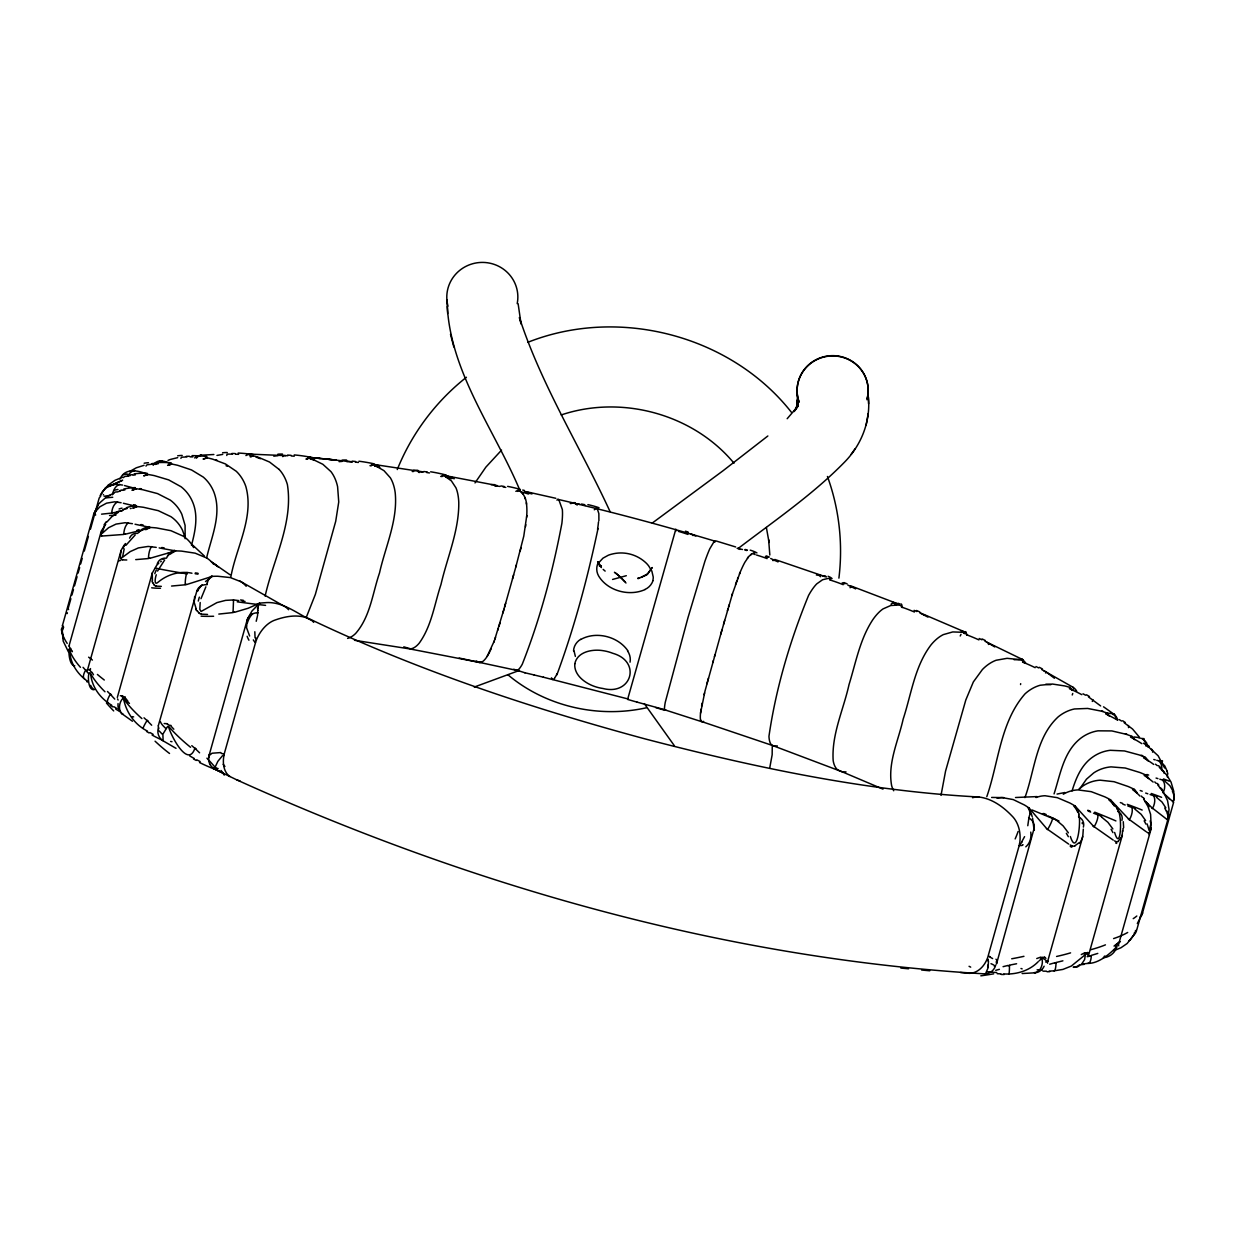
<?xml version="1.0" encoding="UTF-8"?>
<svg xmlns="http://www.w3.org/2000/svg" width="1236" height="1236" viewBox="0 0 1236 1236"><rect width="100%" height="100%" fill="white"/><g stroke="black" fill="none" stroke-linecap="round" stroke-linejoin="round"><path stroke-width="1.5" d="M1123.06 831.102L1122.968 828.506M1168.638 814.771L1168.066 818.773M777.305 745.895L773.782 746.065L771.511 744.86A36.447 11.387 -70.3 0 1 768.962 736.301C775.899 688.251 790.144 640.402 808.56 595.458A36.447 11.387 -70.3 0 1 816.78 583.84L822.604 579.73L827.996 578.463A114.546 35.798 -70.3 0 1 830.113 578.602L829.989 580.333M772.253 746.343L772.16 754.763L769.812 767.494M1033.883 828.444L1032.585 818.108M1078.657 814.678C1081.438 819.684 1077.251 857.969 1070.361 836.509M254.817 631.75L255.064 637.884M737.954 548.645C774.4 520.773 812.747 494.709 844.914 461.754C861.507 444.713 870.839 420.92 868.336 397.065M598.904 520.881L598.857 513.651L597.467 509.294A112.63 16.053 -76 0 0 596.463 508.228L594.269 509.788M87.957 681.577C78.563 675.041 71.085 665.076 69.988 653.411C68.691 638.533 67.115 665.787 74.747 665.74M61.97 629.062L63.19 641.113L68.474 651.975M526.644 517.343L526.768 515.551L523.786 536.1L515.829 566.969M941.013 795.366L945.571 771.079L965.81 699.978L973.35 681.932L982.404 669.526A36.447 25.492 -62.4 0 1 996.108 660.256L1007.093 658.325L1018.078 659.452A114.546 80.124 -62.4 0 1 1022.574 660.596L1024.551 662.867M61.985 628.846L62.001 627.888L62.82 636.416M257.613 607.973L257.582 609.147M796.71 407.324L797.39 399.707L797.653 406.706L797.127 391.812M996.649 963.431L996.185 961.84M100.858 533.133L100.827 534.879M1029.063 816.857L1027.78 825.725M185.153 538.695L185.091 525.377L181.846 514.3A36.447 35.659 18.7 0 0 170.305 500.116L157.544 493.597L142.82 489.734A114.546 112.09 18.7 0 0 136.346 488.761L124.45 485.547M208.946 756.061L208.961 757.73M838.904 578.124C843.106 543.964 839.213 508.83 827.44 476.478M1030.082 813.721L1029.943 814.555A50.352 18.926 11 0 1 1029.31 815.868M703.624 721.407L701.739 721.762L700.549 719.924A36.431 5.964 -72.3 0 1 700.534 713.172L704.983 691.14L721.855 630.267M700.534 713.187L701.059 709.17M238.733 600.588L233.527 599.939L233.048 612.577L218.803 614.076M1167.356 776.996L1167.479 773.921M67.223 613.566L67.347 612.762M207.169 583.639L207.308 582.759M207.138 583.933L207.015 584.705A11.464 10.012 36.1 0 0 196.601 591.905L158.301 725.748M525.547 526.613L525.825 524.728M158.254 725.949L158.811 728.807M200.186 602.519L199.799 609.286L201.066 611.496L216.98 602.596L225.585 600.372L233.527 599.939M598.023 528.498C587.594 578.015 574.4 627.363 556.88 674.841M714.841 542.202L714.825 541.121A104.133 9.1 -73.2 0 0 713.929 541.847L709.819 548.722A36.447 3.183 -73.2 0 0 704.875 561.391L688.004 617.614L665.277 702.249A36.447 3.183 -73.2 0 0 664.551 709.742L701.445 721.608M796.849 407.478L797.776 402.194L795.752 409.564M257.721 610.507L257.567 615.667M868.197 413.643L866.081 425.431M1019.576 843.817L1019.592 843.678A16.315 11.773 -87.1 0 1 1019.128 845.795L987.981 956.587A16.485 12.159 -87.6 0 1 987.255 958.734A27.362 20.147 -87.5 0 1 969.457 973.35L960.449 972.516M701.569 706.235L702.172 703.114M1019.607 843.678A27.362 20.162 -87.6 0 0 1013.319 817.367C1004.204 807.494 992.539 798.626 978.897 797.004C865.926 791.071 754.686 767.432 645.455 739.004C530.507 707.95 416.887 670.221 309.309 618.803C298.046 613.767 284.96 616.347 273.774 620.534A27.362 17.613 -64.1 0 0 256.223 640.495A16.315 10.197 -64.5 0 0 255.497 642.705L224.38 753.357A16.485 10.614 -64.1 0 0 223.87 755.567A3.229 2.302 65.9 0 0 222.356 755.876L217.845 761.361L214.338 768.792A11.448 11.433 -1.3 0 1 208.992 755.721L212.036 753.234L220.811 752.554M256.207 621.275L257.412 616.254M704.087 694.694L704.535 692.933M191.487 545.37C195.226 531.156 198.656 515.427 192.368 501.399A36.447 35.149 55.1 0 0 181.167 486.814L168.714 479.908L154.33 475.628A114.546 110.514 55.1 0 0 147.996 474.485C138.756 470.514 125.068 467.177 119.969 479.089M986.792 796.664C998.703 762.396 1000.326 721.87 1025.123 693.751A36.447 29.077 -58.1 0 1 1040.187 685.238L1052.423 684.033L1064.783 685.934A114.546 91.402 -58.1 0 1 1069.866 687.417L1072.585 690.445M194.639 596.494L194.222 602.457L196.2 608.915M521.067 547.594L520.062 551.441M93.704 514.269L94.291 512.662M200.989 598.688L205.871 586.837M124.187 545.045L121.236 550.066L120.417 555.18A43.662 23.623 -7.7 0 0 120.556 556.663L121.082 558.548M706.93 683.771L708.475 678.085M156.277 574.771C155.442 576.826 153.465 586.451 158.146 582.171C167.37 574.385 180.085 570.63 191.966 573.226M516.37 565.006L512.507 578.85M1024.922 797.622C1034.795 770.553 1035.845 737.305 1058.31 716.756A36.447 31.951 -51.7 0 1 1074.408 708.97L1087.634 708.444L1101.06 711.086A114.546 100.425 -51.7 0 1 1106.591 712.878L1112.307 713.728M156.447 565.686L152.291 573.087L152.383 581.121M206.613 557.899C211.572 536.563 222.125 513.867 213.859 492.005A36.447 33.789 74.3 0 0 203.337 477.127L191.518 469.943L177.829 465.354A114.546 106.219 74.3 0 0 171.789 464.072C165.778 461.631 157.652 457.845 153.171 465.292M714.423 656.687L714.995 654.694M93.797 513.96L62.464 625.401L63.7 627.316M68.304 607.865L70.885 598.703M71.92 595.041L73.465 589.557M74.484 585.895L77.065 576.733M78.1 573.071L79.645 567.587M80.664 563.91L82.209 558.425M84.28 551.101L88.389 536.455M90.46 529.132L99.204 498L100.749 496.053M87.339 670.561L120.927 551.04M117.327 697.413L152.368 572.793M208.992 755.721L247.169 619.962A11.464 10.182 18.1 0 1 258.185 612.824M513.635 574.848L504.535 607.2M712.77 662.635L713.311 660.657M996.525 963.895L1033.852 829.341A11.464 10.043 -2.3 0 0 1028.584 817.861M1047.695 961.253L1082.767 836.587L1083.308 829.124M1088.638 955.026L1122.381 835.026M1118.565 944.536L1151.319 828.089M1136.703 930.09L1168.113 818.618M1142.265 913.883L1137.321 923.524M1142.157 914.223L1173.536 802.658M720.727 634.269L732.5 593.666L740.132 572.33A36.431 5.964 -72.3 0 1 744.875 562.272L748.985 556.215L753.203 553.187A114.546 18.756 -72.3 0 1 754.377 553.017L755.088 554.655M1151.226 828.429L1149.495 832.106M502.867 613.056L505.648 603.261M723.539 624.35L724.636 620.441M230.885 576.733C236.292 547.208 254.415 516.972 245.794 486.335A36.447 31.595 84.2 0 0 236.277 471.287L225.416 463.933L212.731 459.174A114.546 99.313 84.2 0 0 207.138 457.814L203.059 459.019M503.979 609.163L494.369 640.742L487.154 656.393A36.431 10.645 -78 0 1 482.21 661.832L478.981 662.481L476.246 660.889M1054.061 793.883C1060.395 774.308 1063.671 751.179 1081.129 737.938A36.447 34.036 -40.9 0 1 1097.954 730.831L1111.859 730.924L1126.011 734.246A114.546 106.976 -40.9 0 1 1131.867 736.332L1134.385 739.19M727.401 610.769L727.958 608.838M728.514 606.922L729.07 605.007M500.101 622.635L498.989 626.405M497.861 630.128L498.417 628.274M247.169 619.962L246.551 627.718L249.626 636.015M731.913 595.536L732.5 593.666M265.122 596.123C273.31 559.46 293.535 522.782 287.385 484.543A36.447 28.613 -89.8 0 0 279.166 469.433M1072.06 790.932C1075.984 778.093 1081.531 764.651 1093.041 756.818A36.447 35.272 -19.8 0 1 1110.252 750.298L1124.497 750.947L1139.036 754.887A114.546 110.9 -19.8 0 1 1145.046 757.22L1148.337 760.851M494.972 639.043L495.559 637.312M651.975 567.788L647.896 573.736L640.974 577.397M754.377 553.017L753.852 554.269M735.528 584.473L736.81 580.889M652.191 567.525L646.783 574.91L638.054 578.68M247.447 619.128L251.959 611.032L259.606 603.183A114.546 80.124 -62.4 0 1 264.55 602.751C282.179 600.789 296.717 613.458 311.673 620.395A36.029 23.19 -64.1 0 1 313.697 622.357M493.767 642.396L494.369 640.742M1141.245 916.417L1141.554 915.181L1140.179 917.097M737.459 579.112L738.124 577.382M627.919 698.943L543.376 677.204M675.644 529.827L627.842 698.572L627.687 699.452L637.034 702.125M124.187 548.861L122.518 557.312L130.274 551.565L138.386 547.919L148.166 546.436L156.23 547.378M739.452 573.983L740.132 572.33M517.575 491.387C522.04 488.992 526.567 499.622 526.536 504.164A36.431 10.645 -78 0 1 526.752 515.551M157.559 571.063L164.697 559.939M795.922 409.394L797.992 404.481L794.115 411.557L798.008 406.072L787.178 418.71M397.266 469.556C411.743 433.465 435.891 401.345 466.405 377.274M1024.582 836.633L1021.678 841.917M490.584 650.074L491.248 648.637M489.92 651.465L488.56 654.06M104.689 525.439L101.908 533.581L108.583 527.71L116.045 524.095L125.13 522.72L132.422 523.678M306.358 617.181L315.35 594.423L335.713 521.298L338.741 501.97L337.598 486.675A36.447 24.936 -85.7 0 0 330.954 471.627L322.828 464.272L313.094 459.529A114.546 78.393 -85.7 0 0 308.768 458.185L305.925 459.081M1079.955 788.522L1086.459 779.19L1093.752 772.886A36.447 35.659 18.7 0 1 1110.979 766.876L1125.239 768.019L1139.808 772.469A114.546 112.09 18.7 0 1 1145.834 775.034L1148.692 778.216M125.933 545.308L135.203 534.941M475.01 482.921L485.887 467.115L501.553 450.136M94.925 511.38L97.103 508.429M1121.098 837.853L1118.055 841.283M487.154 656.393L487.865 655.265M197.065 591.132L202.024 584.813M167.555 556.308L166.427 558.178A11.464 9.579 50.9 0 0 156.879 565.192L156.663 565.439M598.888 562.55L602.983 558.162L608.297 555.242A27.98 27.501 -53.4 0 1 611.665 554.176A36.895 36.616 -88.2 0 1 646.397 563.276A27.98 27.918 44.9 0 1 648.715 565.98L651.882 571.171L653.226 577.011A12.839 12.654 53 0 1 652.778 580.688M98.293 505.06L94.384 512.755L99.884 506.791L106.559 503.16L114.763 501.801L121.113 502.743M851.187 454.261L855.003 448.9M1136.44 930.445L1134.169 933.242M747.394 558.208L748.46 556.833M106.883 522.04L111.843 516.694L118.131 512.476M1045.548 672.956L1046.32 672.137L1054.432 678.24M249.811 455.512L251.263 454.199A11.464 11.309 82.2 0 0 245.918 455.559M985.895 972.902L988.105 967.773L988.476 961.052M196.416 458.185L197.08 457.382M105.122 488.266L100.209 495.667L102.573 491.372L106.481 487.679L122.627 480.217L108.706 486.32M441.87 476.679L442.905 475.551A114.546 49.795 -80.1 0 1 445.578 476.694L451.418 480.928L455.96 487.834A36.447 15.836 -80.1 0 1 458.772 502.357C459.143 530.661 447.247 557.266 441.005 584.396C434.454 604.141 431.642 626.019 419.174 643.214A36.447 15.836 -80.1 0 1 410.692 648.854L403.786 646.845M124.62 544.551L125.547 543.546M157.744 564.249L158.857 563.075M168.42 555.211L169.363 554.315M554.578 678.533L552.816 679.522L551.41 677.853M1078.982 842.798L1074.81 845.826M105.786 524.095L101.306 531.063L68.876 646.413L69.54 645.98M1039.074 960.882L1041.006 959.182A1.9 0.912 -56.7 0 1 1041.963 959.012C1043.601 964.188 1040.063 972.871 1034.254 972.624M1038.147 961.762C1029.233 970.909 1016.255 974.694 1003.74 973.937M108.104 485.192L115.01 480.294L122.611 477.22M1078.719 789.279L1083.23 785.787A36.447 35.149 55.1 0 1 1100.117 780.179L1114.069 781.708L1128.298 786.559A114.546 110.514 55.1 0 1 1134.169 789.31L1137.089 792.631M205.5 581.538L212.314 576.362A114.546 91.402 -58.1 0 1 217.845 576.254L230.375 577.583L241.082 581.77A36.447 29.077 -58.1 0 1 246.196 586.266M994.331 966.32L995.691 965.1A11.448 11.309 82.2 0 1 984.737 973.844L984.999 973.721M1130.446 939.669L1135.838 932.377L1127.155 943.485L1120.959 947.749L1113.837 950.685M767.85 435.984L723.137 470.684L652.284 523.044M162.998 559.275L163.785 558.657M750.484 554.748L751.442 554.037M139.436 531.789L137.52 533.396A11.464 8.899 61.9 0 0 129.579 538.139M665.787 710.005L637.004 702.11M197.76 456.717L200.85 455.234L213.859 454.508M1116.68 944.026L1114.038 946.05M371.063 465.848L372.53 464.813A114.546 64.89 -82.6 0 1 376.068 466.08L383.948 470.638L390.375 477.822A36.447 20.641 -82.6 0 1 395.196 492.654C397.961 520.294 385.416 546.497 379.529 572.901C372.546 593.28 370.29 616.764 355.597 633.512A36.447 20.641 -82.6 0 1 347.594 638.409M1130.013 940.009L1129.101 940.642M129.826 471.41L136.331 467.78L144.056 465.323M169.95 554.284L171.34 553.404M580.781 639.46C596.092 630.87 617.923 636.37 627.842 650.739M172.036 552.971L175.589 550.916A114.546 100.425 -51.7 0 1 181.568 551.117L195.164 553.172L206.845 558.054A36.447 31.951 -51.7 0 1 213.643 564.311M140.796 530.862L142.155 530.105M518.178 490.136L515.86 491.356M306.883 459.143L308.768 458.17M123.662 509.804L121.004 511.148A11.464 7.988 69.9 0 0 114.685 514.516M482.21 661.816L480.819 662.434M145.709 529.719L150.313 527.448A114.546 106.976 -40.9 0 1 156.601 527.942L170.939 530.692L183.299 536.192A36.447 34.036 -40.9 0 1 193.635 547.579M259.606 603.183L248.158 608.251L234.423 612.33M1081.284 954.563L1084.667 952.817M645.038 589.572C629.294 596.664 607.664 591.009 598.626 575.976A14.662 14.307 -16.9 0 1 598.394 562.318M1023.13 844.791L1022.187 845.223M158.424 727.664A11.448 11.263 -53.2 0 0 163.121 740.843L162.874 734.169L167.648 726.413A1.9 1.112 84.8 0 1 168.59 726.799C170.63 735.111 187.903 768.885 194.871 748.336L191.781 745.663M212.314 576.362L186.543 584.582M442.905 475.551L440.711 476.478M133.071 508.259L137.134 506.559A114.546 110.9 -19.8 0 1 143.592 507.316L158.285 510.669L171.016 516.725A36.447 35.272 -19.8 0 1 182.557 530.383L185.076 537.552M250.923 456.748L253.179 455.821A114.546 89.965 -89.8 0 1 258.2 457.212L269.541 462.032L279.151 469.448M168.019 460.364L170.074 459.56M1120.403 941.724L1117.854 942.744M113.897 493.071L106.651 496.841L100.888 501.831A39.382 35.628 46 0 0 97.999 504.829M612.577 579.452L626.312 575.713M519.383 670.437L474.253 687.061M132.159 490.306L136.346 488.761L132.267 489.966M88.281 669.773L89.749 669.634M1036.741 958.549L1040.774 957.097M125.469 509.047L127.215 508.459M372.53 464.813L369.981 465.709M110.174 485.64L115.952 484.28L122.58 485.053M203.909 458.927L207.138 457.814M527.865 342.295C618.85 306.219 730.955 335.25 791.581 412.484M1087.155 956.71L1090.013 955.783M143.762 475.891L147.996 474.485L144.133 475.628M170.583 459.39L177.706 457.644M168.204 465.2L171.789 464.072L167.586 465.369M1097.784 953.419L1091.295 955.397A11.448 4.079 83.9 0 1 1087.85 963.385L1083.462 963.895M143.453 529.688L150.313 527.448L135.048 524.234M253.179 455.821L250.105 456.748M132.916 507.857L137.134 506.559L123.384 503.268M561.221 414.941C621.615 394.624 693.18 413.967 733.999 463.191M142.573 529.95L124.975 534.261M1049.688 964.235L1054.679 962.813M120.587 490.908L117.25 491.974A11.464 6.86 75.9 0 0 112.275 494.802M130.352 508.614L131.217 508.367M1003.076 966.676L1008.128 965.424M1062.898 960.835L1056.023 962.504A11.448 2.503 86.7 0 1 1053.984 970.847L1049.179 971.11M216.964 455.435L222.727 454.4M121.901 510.87L120.804 511.132M119.336 511.472L112.816 512.925M122.812 490.337L124.929 489.889M95.713 514.933L93.751 515.273M1057.043 794.068L1064.876 792.508M1016.595 963.756L1009.488 965.146A11.448 0.85 88.9 0 1 1008.823 973.922M130.321 475.566L126.366 476.354A11.464 5.547 80.4 0 0 123.399 477.652M646.382 707.78C598.363 718.502 545.509 706.544 507.811 674.671M273.789 456.192L278.007 455.651M149.757 558.348L175.589 550.916L159.166 547.919M104.087 496.254L109.942 495.42M120.309 695.729L122.565 695.76M132.916 475.165L135.327 474.871M1087.85 963.385C1099.422 963.756 1112.045 951.875 1116.927 946.39C1115.428 952.508 1109.681 957.421 1103.331 957.637M339.081 461.661L342.187 461.383M152.6 464.133L148.135 464.659A11.464 4.079 83.9 0 0 145.987 466.111M101.568 514.161L111.703 513.079A11.464 6.999 -84.8 0 1 117.683 501.97M308.691 457.289L336.084 460.07L309.633 457.382A50.352 2.132 21.6 0 0 310.313 457.784M1053.984 970.847L1062.883 969.426L1071.334 966.058L1085.409 954.578L1084.605 959.584L1081.531 964.265L1077.468 966.876L1073.203 967.155M412.206 471.519L413.689 471.441M155.504 463.917L158.162 463.778M1037.066 796.587L1015.513 797.514M1022.141 973.535L1035.165 972.794M570.229 503.515L571.495 503.469M135.728 559.614L148.459 558.548A11.464 3.986 -86.6 0 1 151.719 546.575M171.557 586.049L185.184 584.798A11.464 2.348 -87.8 0 1 187.053 572.469M164.187 723.539L167.2 723.693M846.027 771.897L842.952 771.882M126.783 559.985L122.503 559.877M186.899 456.934L182.016 457.181A11.464 2.503 86.7 0 0 180.889 458.371M978.897 797.004L975.637 797.112A36.029 26.559 -87.6 0 0 972.531 797.714M200.85 455.234L201.762 455.42M161.344 586.358L156.014 586.111M1046.444 971.172L1042.937 971.156M207.54 614.446L201.283 614.137M190.035 456.872L192.878 456.872M1046.614 828.491L1029.001 807.958A114.546 89.965 -89.8 0 0 1024.428 804.991L1013.257 799.584L1002.102 797.591A36.447 28.613 -89.8 0 0 997.097 798.286M232.337 454.106L227.161 454.106A11.464 0.85 88.9 0 0 226.791 455.497M991.643 797.436L1003.864 797.606M251.062 454.168L287.834 455.729M1000.851 973.86L997.205 973.69M984.938 973.875C726.459 958.827 472.291 886.382 237.018 779.978L213.473 768.514A49.842 1.947 10.5 0 0 212.901 768.375M235.643 454.199L238.61 454.338M285.578 455.62L282.488 455.512A11.464 0.834 -89.2 0 1 282.797 456.656M291.232 455.96L294.245 456.208M123.136 714.238L122.688 714.192A11.448 10.83 -61.3 0 1 118.038 703.608M1112.848 713.79L1113.435 713.883A11.464 10.846 -61.2 0 1 1117.607 719.692M352.013 461.785L346.605 461.368A11.464 2.534 -87.7 0 1 346.992 461.677M900.859 968.066L908.553 968.792M921.608 970.013L929.766 970.785M328.405 459.344L352.445 461.893M320.186 458.525L310.128 457.475L310.9 458.046M355.412 462.11L358.409 462.465M423.268 472.09L417.938 471.534A11.464 4.171 -86.4 0 1 419.159 472.615M245.037 601.407L242.055 601.02M354.469 640.279L409.703 648.9L480.14 662.558M426.605 472.523L429.51 472.94M374.554 464.551L422.094 471.735M499.885 486.412L494.74 485.733A11.464 5.716 -85.4 0 1 495.59 486.211M599.151 565.748L601.391 566.088A46.396 20.966 54 0 0 599.692 565.81M197.992 574.168L195.133 573.72M374.647 464.566L375.435 464.705M503.067 486.907L505.818 487.386M579.947 504.396L575.126 503.639A11.464 7.153 -84.7 0 1 577.166 505.091M445.702 475.721L497.135 485.547M582.898 504.937L585.431 505.447M816.393 575.064A42.905 20.301 -89.9 0 1 817.768 574.678L821.028 575.497M1141.06 738.34L1142.327 738.664A11.464 10.166 -63.6 0 1 1146.174 746.359M459.189 658.046L517.065 670.468A36.447 7.941 -77 0 0 522.287 664.195C540.147 618.912 552.847 571.186 561.886 523.338A36.447 7.941 -77 0 0 562.334 509.464L559.043 500.333A106.296 23.175 -77 0 0 558.008 499.375A5.469 1.19 -77 0 0 556.972 500.194M842.01 771.743L772.067 745.339L702.419 721.824M526.289 491.681L555.845 498.309M742.512 549.495L738.649 548.707A11.464 9.502 -84.4 0 1 740.009 549.448M1139.932 738.093L1138.85 737.846M447.138 476.014L448.344 476.308M94.43 689.595C85.84 691.604 88.204 663.794 90.892 675.752C92.623 688.313 101.089 698.896 111.765 705.277M525.022 672.801L513.712 669.248M524.775 672.739L534.292 674.995M162.163 460.704L162.256 460.734A11.464 10.274 -85.2 0 0 155.35 464.458M1073.744 967.309L1073.837 967.34A11.448 10.259 -85.2 0 0 1079.337 964.93M214.338 768.792L222.959 773.025L213.21 768.406M534.06 674.949L543.577 677.251M744.829 550.035L746.745 550.514M376.501 464.952L379.344 466.466M1167.356 819.731L1152.616 808.267A11.464 6.813 -63.7 0 0 1153.482 795.706L1150.083 794.532M1156.742 760.294L1158.858 760.912A11.464 9.239 -64.3 0 1 1161.67 770.43M101.584 536.069L123.754 534.446A11.464 5.562 -85.5 0 1 128.405 522.89M1155.258 759.893L1153.791 759.491M524.388 491.341L525.995 491.789M822.929 575.991L824.458 576.439M895.065 602.967L892.516 602.318A11.464 10.969 -88.5 0 1 896.069 605.115M449.873 476.725L454.215 478.795M655.605 707.548L664.875 710.329M1159.816 779.19L1162.597 780.086A11.464 8.111 -64.2 0 1 1163.787 791.241M715.876 540.904L735.683 546.961M1156.077 778.062L1157.916 778.618M896.533 603.4L897.66 603.771M527.926 492.376L532.021 493.906M1118.163 943.346L1118.364 943.454A29.803 4.419 -31.4 0 1 1118.441 943.593M962.844 631.225L961.036 630.715A11.464 11.34 79.8 0 1 964.605 633.651M122.565 714.145C117.853 710.746 118.996 702.357 122.812 698.448A1.9 0.881 88.4 0 1 123.554 698.819M237.018 779.978L240.078 780.982M774.833 559.46L826.312 577.027M1147.811 793.79L1145.679 793.064M685.516 532.083L687.741 532.84M1072.199 845.934L1070.16 844.976M1127.804 805.949L1131.712 807.402A11.464 5.346 -62.9 0 1 1129.457 819.638L1146.004 831.596M1122.844 804.173L1125.223 805.022M765.408 556.478L767.865 557.39M690.337 533.782L692.423 534.57M850.414 585.725L898.943 604.25M1093.52 813.164L1097.831 814.879A11.464 3.77 -61.9 0 1 1094.184 826.73L1113.203 840.078M1090.693 812.083L1088.128 811.079M1022.682 659.576L1021.662 659.236A11.464 11.433 -1.2 0 1 1025.695 663.099M842.226 582.789L844.852 583.84M692.732 534.694L695.806 536.038M770.692 558.487L778.047 561.901M1048.066 815.992L1052.686 817.954A42.905 41.7 -57.5 0 1 1056.548 819.993M920.835 613.164L964.59 631.874M989.882 957.019L992.632 958.58M1045.084 814.756L1042.396 813.612M914.084 610.352L916.803 611.526M847.834 585.091L855.652 588.892M882.983 789.124L837.761 769.935A36.447 16.531 -68.1 0 1 833.172 760.619C831.442 734.431 843.477 709.727 849.024 684.605C855.837 662.666 859.916 639.228 872.77 619.761A36.447 16.531 -68.1 0 1 883.014 608.915L890.739 605.516L898.201 605.053A114.546 51.974 -68.1 0 1 901.198 605.516L902.651 607.479M979.19 638.502L981.94 639.784M919.862 612.917L927.912 617.088M1022.805 659.638L985.015 641.283M1035.969 666.544L1038.673 667.919M200.186 761.577L196.879 759.877M987.054 642.318L994.733 646.922M1041.67 669.51L1073.003 687.247M1083.014 693.782L1085.594 695.219M153.14 734.338L149.973 732.562M194.253 758.487L189.68 755.907M1043.648 670.592L1046.32 672.137M1044.574 957.375L1045.934 958.317M162.998 740.781L176.022 748.336M1114.47 840.866L1116.062 841.639A12.684 5.377 -85.4 0 0 1116.726 841.685M1088.437 696.872L1100.658 705.941M116.987 708.583L114.036 706.76M1119.152 719.553L1121.562 721.036M147.486 731.125C134.925 724.821 126.288 712.662 123.631 698.989M239.552 580.858L285.145 606.768A36.447 25.492 -62.4 0 1 288.606 609.719M1068.615 844.049L1047.665 829.387A11.464 2.117 -60.5 0 0 1052.686 817.954M1156.525 797.359L1161.979 801.994L1165.842 807.88M1135.081 809.271L1141.137 814.308L1145.617 820.549M1165.239 781.523L1169.92 785.725L1173.057 791.241M1101.43 816.95L1107.935 822.342L1112.863 828.939M1124.173 722.72L1132.578 729.055L1139.561 737.367M1146.931 832.245L1148.043 832.832A12.684 3.584 -86.6 0 0 1148.491 832.678M1087.51 952.709L1088.298 953.45M230.004 574.755L212.793 562.843L218.726 567.309M1143.501 743.207L1145.679 744.705M1056.425 820.194L1063.161 825.926L1068.383 832.832M1161.006 762.118L1164.775 765.903L1167.062 771.032M1103.532 706.807L1113.883 714.161M122.117 713.867L132.453 721.237M614.431 572.237L617.166 574.307A36.786 16.624 54 0 1 619.823 576.609L624.813 581.677A32.306 14.6 54 0 1 625.972 583.021M211.232 561.592L217.227 566.165M1147.981 746.42L1158.147 755.799L1164.621 768.004M1155.475 764.172L1157.344 765.671M1143.933 739.653L1146.544 742.743L1147.935 747.023M1164.945 794.485L1173.288 802.025M1164.405 794.037L1163.601 793.357M603.153 569.394L605.146 571.094M1128.499 818.85L1110.391 799.707A114.546 106.219 74.3 0 0 1104.799 796.834L1091.264 791.673L1077.947 789.897A36.447 33.789 74.3 0 0 1063.3 794.207M1093.165 825.88L1075.042 805.98A114.546 99.313 84.2 0 0 1069.897 803.029L1057.383 797.683L1045.007 795.737A36.447 31.595 84.2 0 0 1036.046 797.529M1151.736 807.541L1145.247 801.252M204.388 555.999L192.754 545.184M1159.291 767.355L1166.846 775.157L1171.064 782.141L1173.767 791.318L1173.968 800.186L1173.891 794.284M195.906 749.248L199.583 752.817M144.025 717.807L147.022 720.573A11.448 1.081 -57.2 0 0 143.191 728.452M1154.764 781.94L1156.293 783.408M148.026 721.515L151.673 725.223M107.486 691.48L110.282 694.308A11.448 2.735 -54.9 0 0 107.856 702.558M111.24 695.281L114.747 699.097M1114.455 714.655L1116.324 718.827M171.402 726.598L173.843 729.209M198.61 612.623L197.08 610.553M1109.449 716.061L1106.591 712.878L1108.816 715.551M1131.867 736.332L1134.772 739.653M601.175 566.814L597.791 561.793M1157.823 785.045L1163.879 792.724L1167.572 800.696L1169.024 809.333L1168.113 817.351L1167.047 811.094M83.059 667.332L85.593 670.206A11.448 4.295 -52 0 0 84.542 678.858M86.474 671.194L88.127 673.156M522.102 492.994L523.091 494.23M1145.046 757.22L1147.935 760.65M1141.4 796.061L1142.527 797.467M967.618 635.18L965.888 633.064A114.546 66.868 -65.6 0 0 962.087 632.26L952.755 631.936L943.3 634.624A36.447 21.275 -65.6 0 0 931.202 644.651C914.686 666.127 911.395 694.091 903.145 719.182C898.309 740.92 887.541 762.844 891.604 785.509A36.447 21.275 -65.6 0 0 893.705 790.762M601.376 567.587L597.606 561.824M1145.834 775.034L1148.584 778.541M127.833 701.136L125.84 698.556M1069.866 687.417L1071.705 689.904M674.439 745.818L644.296 703.624M1134.185 789.31L1136.718 792.879M153.928 584.674L152.893 582.681M1143.609 799.043L1147.981 806.475L1150.592 814.323L1151.04 823.423L1149.171 830.53L1147.147 823.933M1022.574 660.596L1023.717 662.434M1110.391 799.707L1112.647 803.323M831.21 580.41L830.113 578.602M93.488 674.779L92.02 672.26M1113.08 804.049L1113.945 805.532M118.115 700.024L117.559 698.912M1115.691 806.181L1116.402 807.525M1075.042 805.98L1078.008 811.789M610.059 511.596C580.271 446.891 541.569 385.539 519.414 317.559L521.067 323.986L518.116 303.701M520.032 490.646C494.014 428.382 448.05 369.765 447.03 299.684M965.888 633.064L966.66 634.748M1117.004 808.993C1122.86 812.346 1120.944 854.061 1114.64 832.477M63.221 637.467L63.669 638.487M1073.265 687.757L1073.62 689.024M1029.001 807.958L1031.272 813.721M700.936 721.005L700.549 719.924M575.358 656.393L574.045 650.924M71.657 650.816L70.746 648.39M524.821 497.305L525.501 499.159M1173.505 802.504L1173.381 800.047M1031.519 814.447L1032.184 816.641M901.198 605.516L901.616 607.417M1078.286 812.067L1078.549 813.303M453.828 346.961L450.491 334.245M1082.118 822.821L1082.35 823.763M676.138 530.862L675.845 529.363M62.882 629.804L62.572 627.517M766.366 527.478L769.07 542.48L768.653 539.854L769.827 555.01M526.335 502.758L526.536 504.164M1123.277 821.693L1123.663 827.703M62.48 625.447L62.542 627.023M447.37 306.482L447.664 313.481M868.321 396.833L868.584 403.832M799.074 402.102A35.55 34.701 -2.5 0 1 831.457 355.953A35.55 34.701 -2.5 0 1 866.93 399.738M615.126 572.731A38.316 17.319 54 0 1 617.166 574.307L619.823 576.609A34.036 15.388 54 0 1 624.813 581.677M867.116 398.564A35.535 34.685 -2.5 0 0 839.785 356.339A35.535 34.685 -2.5 0 0 797.575 384.736A35.659 34.824 -2.5 0 0 799.043 401.808M448.004 306.157A35.535 34.685 -2.5 0 1 481.051 262.434A35.535 34.685 -2.5 0 1 517.204 303.608M558.008 499.375A519.197 106.991 15.7 0 1 714.825 541.121M627.548 650.924A15.296 14.662 31.6 0 1 630.051 662.172M573.535 650.893A14.662 14.168 -11.3 0 1 580.688 639.306M639.12 577.83A33.001 31.75 2.4 0 1 637.822 578.124M652.963 580.765A15.296 15.11 45.5 0 1 644.991 589.464M557.05 673.774A36.06 5.037 -75.5 0 1 554.717 677.853M598.471 522.025A36.06 4.913 -76.4 0 1 597.544 529.487M445.748 477.142A62.912 6.844 27.1 0 1 451.65 478.734M430.669 471.797A62.928 21.259 2.9 0 1 444.697 474.67M491.078 484.682A42.905 37.126 66.1 0 1 494.678 484.651M500.874 485.933A50.274 10.614 4.5 0 1 504.211 486.474M507.625 486.381A62.928 19.143 1.9 0 1 520.402 489.441M521.159 492.005A62.912 8.806 27.8 0 1 528.251 493.967M445.238 474.825A50.352 4.094 24.3 0 1 446.227 474.964M448.931 477.807A11.464 10.892 -60.8 0 1 452.484 477.529M374.894 466.034A62.912 5.037 26 0 1 379.792 467.378M358.95 461.229A62.928 23.16 4.3 0 1 373.813 463.778M413.535 470.36A42.905 39.197 51.6 0 1 417.892 470.313M423.763 471.519A50.274 12.066 4.6 0 1 427.27 471.982M373.535 463.902A50.352 3.028 23 0 1 373.72 463.747M374.771 465.848A11.464 11.294 -51.3 0 1 378.417 465.493M310.483 459.004A62.912 3.399 24.8 0 1 314.871 460.364M294.23 454.925A62.928 24.797 6.1 0 1 309.525 457.026M342.017 460.116A42.905 40.263 29.9 0 1 346.574 460.039M352.09 461.152A50.274 13.472 5 0 1 355.644 461.522M308.058 457.876A11.464 11.433 13.9 0 1 310.792 457.644M256.13 457.15A62.912 2.009 23.3 0 1 260.394 458.71M238.146 453.04A62.928 26.126 8.1 0 1 253.426 454.585M277.853 454.199A42.905 40.309 3.8 0 1 282.503 454.06M287.571 455.095A50.274 14.801 5.7 0 1 291.109 455.327M226.064 465.74A62.912 0.865 21.6 0 1 227.393 466.25M192.043 455.636A62.928 27.13 10.3 0 1 206.937 456.517M222.619 452.762A42.905 39.336 -18.5 0 1 227.254 452.515M231.827 453.488A50.274 16.022 6.7 0 1 235.257 453.566M217.072 460.255A50.352 0.958 18.4 0 1 215.775 459.792M194.67 457.969A11.464 10.908 -87.9 0 1 201.314 455.219M157.096 462.635A62.928 27.764 12.7 0 1 171.186 462.789M177.675 455.79A42.905 37.358 -33.6 0 1 182.202 455.435M186.219 456.347A50.274 17.103 7.9 0 1 189.448 456.269M134.137 473.851A62.928 28.026 15.2 0 1 147.099 473.233M144.148 463.222A42.905 34.438 -43.4 0 1 148.444 462.712M151.858 463.624A50.274 17.999 9.3 0 1 154.794 463.361M127.663 476.231A11.464 9.378 -84.3 0 1 134.786 470.499M126.783 474.516A39.382 36.663 8.5 0 1 127.262 474.114M123.754 489.039A62.928 27.918 17.7 0 1 135.249 487.602M122.889 474.809A42.905 30.637 -50.1 0 1 126.844 474.176M129.564 475.118A50.274 18.71 10.9 0 1 132.175 474.686M141.445 488.931A50.352 0.912 13.2 0 1 139.915 488.56M112.677 494.122A11.464 8.281 -84.3 0 1 119.83 484.373M105.184 488.313A39.382 36.539 29 0 1 108.243 485.346M106.311 497.876A47.462 4.465 1.4 0 1 112.739 497.274M103.268 494.848A43.662 15.419 -14.2 0 1 103.577 494.57M68.165 608.606A11.711 1.622 86.4 0 1 68.598 609.595M126.196 507.795A62.928 27.424 20.2 0 1 135.945 505.539M112.924 512.569A35.133 21.63 -43.8 0 1 111.812 512.755M114.438 490.228A42.905 26.064 -54.8 0 1 117.961 489.471M119.907 490.568A50.274 19.204 12.6 0 1 122.117 489.95M135.466 505.107A50.352 1.36 11.6 0 1 133.612 504.705M109.541 515.505A47.462 2.503 -1.1 0 1 115.921 515.149M94.384 514.191A11.263 1.344 -56.2 0 1 93.596 514.825M94.353 513.682A12.684 1.499 -60.4 0 1 94.6 512.971M95.141 512.6A43.662 18.432 -12.8 0 1 95.929 511.349M63.098 628.475A29.803 5.207 67.8 0 1 63.036 627.95M67.177 643.384A47.354 20.827 34.8 0 1 61.367 629.078M141.383 529.672A62.928 26.559 22.5 0 1 149.17 526.598M125.037 533.967A35.133 25.06 -41.5 0 1 123.816 534.137M119.089 508.985A42.905 20.811 -58.4 0 1 122.04 508.15M123.106 509.556A50.274 19.482 14.4 0 1 124.867 508.753M143.082 524.976A50.352 2.009 10 0 1 140.919 524.543M104.025 524.914A39.382 33.959 57.7 0 1 106.404 521.577M87.308 682.009A49.857 18.015 21.9 0 1 86.798 681.623M101.785 535.698A11.263 2.966 -57.5 0 1 100.842 535.667M101.228 535.095A12.684 3.368 -61.9 0 1 101.197 534.385M101.244 533.102A43.662 21.197 -10.6 0 1 101.646 531.712M92.406 660.07A47.462 3.337 35.4 0 1 88.621 657.166M69.618 647.262A11.711 1.73 82.7 0 1 70.313 649.333M72.399 651.681A29.803 1.638 66.5 0 1 72.198 651.125M80.448 667.316A47.354 18.555 36.7 0 1 69.479 649.812M85.763 669.773A34.685 18.401 59.4 0 1 86.674 670.777M168.961 554.114A62.928 25.353 24.6 0 1 174.616 550.283M149.772 558.085A35.133 27.965 -37.5 0 1 148.474 558.27M136.841 530.399A42.905 15.017 -61.3 0 1 139.065 529.641M139.081 531.635A50.274 19.529 16.3 0 1 140.363 530.661M164.218 547.934A50.352 2.874 8.6 0 1 161.777 547.502M123.121 548.058A39.382 31.549 65.1 0 1 125.083 544.52M112.97 706.977A49.857 17.149 23.3 0 1 110.637 705.432M119.629 711.411A62.433 26.821 20.9 0 1 115.751 709.109M93.673 689.379A11.448 10.151 -63.6 0 1 90.614 685.331M118.671 560.928A47.462 2.194 -4.9 0 1 120.695 560.402M122.627 559.63A11.263 4.527 -58.5 0 1 121.36 559.321M121.561 558.996A12.684 5.16 -63.1 0 1 121.282 558.286M104.287 680.016A47.462 5.624 32.8 0 1 97.412 674.454M89.78 670.19A11.711 3.337 80 0 1 91.217 672.152M90.321 668.583A29.803 1.854 64.7 0 1 90.599 669.016M104.967 691.774A47.354 16.037 38 0 1 90.63 673.527M110.498 693.952A34.685 21.244 52.9 0 1 111.487 694.941M113.697 710.932A56.717 16.454 47.4 0 1 106.42 703.021M187.254 573.906A62.912 1.653 8.6 0 1 155.412 568.05M211.665 575.976A62.928 23.839 26.4 0 0 208.235 580.518L207.679 581.523A50.274 18.942 19.9 0 0 207.416 582.805M186.528 584.35A35.133 30.267 -30.9 0 1 185.184 584.566M167.54 553.558A42.905 8.822 -63.7 0 1 168.668 553.45M167.416 556.246A50.274 19.343 18.1 0 1 168.189 555.119M198.007 573.288A50.352 3.924 7.3 0 1 195.334 572.871M154.794 573.659A39.382 28.474 69.7 0 1 156.339 569.92M149.077 732.948A49.857 16.114 24.6 0 1 146.497 731.418M162.256 740.163A62.433 25.863 23.1 0 1 152.136 735.08M132.376 716.633A49.842 0.973 13.7 0 1 133.642 716.911M160.495 588.274A47.462 4.836 -6.1 0 1 151.688 587.795M156.091 585.926A11.263 6.01 -59.1 0 1 154.469 585.431M154.593 585.246A12.684 6.844 -64 0 1 154.067 584.504M152.584 582.728A43.662 25.662 -4 0 1 152.167 581.152M160.68 561.87A35.025 1.591 -44.5 0 1 161.298 561.221M129.456 703.392A47.462 7.555 29.7 0 1 122.024 696.548M122.596 696.162A11.711 4.82 76.6 0 1 124.728 698.046M124.96 696.749A29.803 5.222 62.1 0 1 125.408 697.305M141.908 718.595A47.354 13.364 38.8 0 1 124.249 699.607M147.254 720.279A34.685 23.469 44.8 0 1 148.289 721.237M169.533 753.466A56.717 12.005 47.5 0 1 155.072 741.198M159.104 730.862A58.571 9.1 44 0 1 162.148 734.107M265.57 605.377A62.912 2.982 7.1 0 1 237.235 601.824M258.231 608.251A62.928 22.032 28 0 1 259.39 603.075M234.392 612.129A35.133 31.935 -20 0 1 233.017 612.376M243.368 600.325A50.352 5.114 6.3 0 1 240.51 599.954M198.285 601.067A39.382 24.813 72.5 0 1 199.367 597.127M196.261 760.449A49.857 14.925 25.5 0 1 193.511 758.981M213.411 768.668A62.433 24.581 25.1 0 1 199.537 762.519M206.906 758.178A58.571 13.071 40.7 0 1 216.362 768.838M171.989 741.693A62.433 1.792 8.3 0 1 170.599 741.43M213.612 616.254A47.462 7.571 -6.9 0 1 201.097 616.161M201.344 613.968A11.263 7.354 -59.2 0 1 199.367 613.365M199.429 613.257A12.684 8.374 -64.8 0 1 198.687 612.515M196.509 610.661A43.662 27.254 0.6 0 1 195.705 608.993M197.683 591.086A35.025 6.273 -45.9 0 1 198.177 590.314M165.948 728.545A47.462 9.1 26.3 0 1 160.525 721.886M167.231 724.049A11.711 6.18 72.3 0 1 169.996 725.887M170.645 725.223A29.803 8.358 58.8 0 1 171.217 725.81M190.545 747.27A47.354 10.583 39.1 0 1 169.502 727.401M195.133 748.089A34.685 25.029 35 0 1 196.169 749.016M221.059 770.461A56.717 7.509 47 0 1 224.241 775.126M1073.76 806.011A62.912 24.442 9.3 0 1 1077.622 812.021M1094.725 812.176A62.928 2.024 20.6 0 1 1115.907 820.936M1046.259 814.555A50.274 4.326 24.3 0 1 1043.617 813.442M1058.989 821.028A62.928 1.02 22.7 0 1 1032.106 809.982M1028.12 807.942A62.912 23.314 7.6 0 1 1029.974 813.566M1078.827 813.365A50.352 19.405 12.8 0 1 1078.796 814.709M1078.534 816.841A11.464 9.656 -17.6 0 1 1083.385 827.1M1066.344 833.296A39.382 25.662 39.2 0 1 1068.321 836.71M995.722 970.322A58.571 6.752 -13.4 0 1 999.399 969.333M993.667 973.829A56.717 8.049 -12.5 0 1 980.828 975.822M1008.205 965.779A34.67 22.974 -12.1 0 1 1009.549 965.517M1044.142 966.228A11.448 10.908 -87.9 0 1 1034.687 972.809M1020.998 968.483A49.857 1.02 18.2 0 1 1022.126 968.87M996.772 972.531A62.433 23.407 7.8 0 1 987.301 971.666M1004.219 974.509A49.842 15.759 6.6 0 1 1001.237 974.447M1082.612 836.54A47.462 26.265 21.7 0 1 1079.538 843.091M1074.826 846.027A11.263 6.396 -89.4 0 1 1073.049 846.104A12.684 7.045 -84.5 0 1 1072.184 846.011M1071.782 847.216A43.662 10.058 46.4 0 1 1070.252 846.444M1047.525 829.572A35.025 30.946 62.7 0 1 1046.475 828.676M1023.949 956.324A47.462 6.412 -9.6 0 1 1011.712 958.781M1040.403 957.931A11.711 4.728 -45.5 0 1 1043.369 957.267M1044.451 957.019A29.803 10.537 -24.3 0 1 1044.822 957.236M1042.303 958.008A47.354 8.559 10.6 0 1 1047.572 963.215M1108.847 799.831A62.912 25.292 11.2 0 1 1114.594 806.15M1127.309 804.327A62.928 2.657 18.4 0 1 1142.172 810.059M1097.939 814.663A42.905 39.737 -65.4 0 1 1101.631 816.594M1090.26 811.218A50.274 3.244 23.1 0 1 1087.788 810.244M1116.989 807.602A50.352 19.652 14.6 0 1 1117.468 809.086M1117.684 811.357A11.464 9.007 -29.2 0 1 1121.948 820.38M1111.071 829.31A39.382 27.115 29.8 0 1 1112.941 832.631M1048.221 961.314A56.717 3.77 -15.2 0 1 1045.625 962.01M1054.71 963.215A34.67 20.796 -20 0 1 1056.023 962.906M1042.18 970.013A62.433 24.504 9.6 0 1 1037.112 969.812M1049.812 971.635A49.842 16.84 7.7 0 1 1047 971.728M1122.396 830.901A47.462 25.415 25.5 0 1 1121.191 837.9M1118.086 841.592A11.263 4.959 -89.9 0 1 1116.726 841.731M1116.695 843.431A43.662 6.705 46 0 1 1115.644 842.952M1094.061 826.961A35.025 28.783 70 0 1 1093.026 826.111M1070.577 952.863A47.462 9.517 -10.1 0 1 1056.579 956.463M1084.08 953.991A11.711 3.214 -48.8 0 1 1086.537 952.848M1087.464 952.431A29.803 7.617 -28.2 0 1 1087.665 952.616M1085.424 953.28A47.354 7.71 7.2 0 1 1088.715 956.51M1132.5 789.557A62.912 25.832 13.3 0 1 1139.963 796.077M1151.257 793.497A62.928 2.935 16.2 0 1 1161.593 797.344M1131.836 807.108A42.905 36.817 -69.4 0 1 1135.328 808.777M1122.566 803.385A50.274 2.348 21.7 0 1 1120.326 802.55M1143.377 797.56A50.352 19.668 16.5 0 1 1144.366 799.151M1145.077 801.561A11.464 8.127 -37.5 0 1 1148.831 807.015M1144.15 820.858A39.382 27.795 19.4 0 1 1145.849 824.072M1089.982 956.231A34.67 18.015 -26.5 0 1 1091.233 955.845M1084.173 964.374A49.842 17.752 9.1 0 1 1081.608 964.605M1150.175 820.874A47.462 24.164 29 0 1 1150.793 828.244M1149.418 832.755A11.263 3.414 89.2 0 1 1148.491 832.863M1149.217 834.516A43.662 3.384 45 0 1 1149.032 834.64M1129.364 819.916A35.025 25.987 74.3 0 1 1128.375 819.128M1105.432 944.86A47.462 12.607 -10 0 1 1090.909 949.665M1115.444 946.204A11.711 1.607 -51.4 0 1 1117.421 944.458M1116.757 944.057A47.354 6.458 4.1 0 1 1118.75 945.818M1104.86 956A11.448 9.378 -84.3 0 1 1104.15 956.463M1144.15 775.435A62.912 26.049 15.4 0 1 1153.126 782.064M1163.431 778.943A62.928 2.812 13.9 0 1 1169.148 781.167M1153.605 795.351A42.905 33.017 -72 0 1 1156.803 796.726M1142.218 791.21A50.274 1.638 20.2 0 1 1140.21 790.515M1157.329 783.454A50.352 19.452 18.4 0 1 1158.812 785.138M1160.017 787.687A11.464 7.03 -43.7 0 1 1162.921 792.755M1164.76 808.112A39.382 27.671 8.8 0 1 1166.228 811.202M1167.325 812.546A47.462 22.542 31.9 0 1 1167.649 814.37M1168.051 819.777A11.263 1.808 88 0 1 1167.572 819.514M1167.556 818.974A12.684 1.73 -88 0 1 1167.356 819.391M1152.524 808.607A35.025 22.634 76.7 0 1 1151.628 807.88M1127.695 932.469A47.462 15.604 -9.4 0 1 1113.59 938.587M1135.42 930.523A47.354 4.82 1.2 0 1 1136.487 931.048M1143.501 757.822A62.912 25.925 17.5 0 1 1153.744 764.435M1161.933 760.619A62.928 2.317 11.7 0 1 1162.211 761.268M1162.705 779.7A42.905 28.428 -74.1 0 1 1165.517 780.719M1148.677 775.065A50.274 1.143 18.6 0 1 1146.915 774.493M1158.503 765.656A50.352 19.003 20.1 0 1 1160.434 767.401M1162.164 770.09A11.464 5.747 -48.4 0 1 1164.188 773.396M1172.423 791.395A39.382 26.759 -1.3 0 1 1173.582 794.331M1168.329 798.008A43.662 2.843 41.4 0 1 1169.086 798.842M1136.811 916.015A47.462 18.432 -8.2 0 1 1133.227 918.657M1141.709 913.636A11.711 1.746 -55.1 0 1 1142.775 913.11M1142.234 912.508A29.803 2.518 -35.5 0 1 1142.265 912.585M1130.554 737.15A62.912 25.477 19.6 0 1 1141.817 743.655M1138.279 737.49A62.928 1.468 9.6 0 1 1134.045 736.965M1158.935 760.557A42.905 23.175 -75.9 0 1 1161.268 761.191M1142.697 755.675A50.274 0.865 16.9 0 1 1141.152 755.227M1146.869 744.597A50.352 18.355 21.8 0 1 1149.202 746.359M1151.442 749.17A11.464 4.295 -52 0 1 1152.585 752.168M1166.938 771.079A39.382 25.075 -10.4 0 1 1167.773 773.86M1105.633 713.898A62.912 24.72 21.6 0 1 1117.638 720.202M1142.342 738.556A42.905 17.381 -77.5 0 1 1144.15 738.695M1126.861 734.215A50.274 0.819 15.2 0 1 1125.424 733.844M1122.674 720.773A50.352 17.489 23.3 0 1 1125.347 722.55M1128.144 725.486A11.464 2.735 -54.9 0 1 1128.499 727.618M1069.341 688.668A62.912 23.654 23.4 0 1 1081.794 694.663M1050.816 684.698A62.928 1.267 5.8 0 1 1045.78 684.265M1113.312 714.81A42.905 11.186 -79.2 0 1 1114.517 714.223M1102.976 711.256A50.274 1.004 13.5 0 1 1101.57 710.963M1086.521 694.802A50.352 16.439 24.5 0 1 1089.472 696.548M1092.809 699.591A11.464 1.081 -57.2 0 1 1092.3 701.461M1022.543 662.048A62.912 22.325 25 0 1 1035.181 667.672M1019.206 659.607A62.928 3.059 4.2 0 1 1014.107 659.715M1072.245 694.972A42.905 4.743 -80.9 0 1 1072.755 693.473M1072.879 687.185A11.464 11.263 -53.2 0 1 1076.695 691.156M1039.291 667.301A50.352 15.249 25.6 0 1 1042.458 668.985M966.413 634.717A62.912 20.765 26.3 0 1 978.912 639.893M965.919 631.92A62.928 5.098 2.9 0 1 963.601 632.909M1020.55 684.559A42.905 1.777 -82.7 0 1 1020.673 683.647M1023.022 659.638A50.274 2.039 10.3 0 1 1022.466 659.669M982.157 638.966A50.352 13.92 26.3 0 1 985.416 640.557M988.414 644.466A11.464 2.302 -60.7 0 1 989.82 643.786M902.295 607.324A62.912 19.003 27.3 0 1 914.408 612.005M900.859 603.801A62.928 7.308 1.9 0 1 901.77 605.532M960.217 635.984A42.905 8.235 -84.7 0 1 961.021 634.346M965.316 631.596A50.274 2.858 8.9 0 1 965.532 631.828M916.494 610.476A50.352 12.514 26.8 0 1 919.785 611.944M924.018 615.25A11.464 3.955 -62 0 1 924.713 615.234M831.766 580.549A62.912 17.072 28 0 1 843.23 584.69M828.12 576.285A62.928 9.656 1.2 0 1 832.06 578.602M891.094 604.172A42.905 14.461 -87 0 1 892.531 603.122M898.217 603.307A50.274 3.862 7.6 0 1 899.205 603.693M843.941 582.558A50.352 11.047 27.1 0 1 847.139 583.871M850.013 587.687A11.464 5.516 -63 0 1 852.593 587.208M756.54 555.041A62.912 15.048 28.4 0 1 767.123 558.61M750.237 550.144A62.928 12.066 0.9 0 1 756.926 552.878M817.784 574.755A11.464 10.351 -85.3 0 1 820.58 576.718M824.088 575.667A50.274 5.021 6.5 0 1 825.756 576.177M766.289 555.891A50.352 9.548 27 0 1 769.302 557.034M772.794 560.572A11.464 6.968 -63.8 0 1 775.25 560.387M258.077 610.615A50.274 18.308 21.5 0 1 257.83 609.224M209.857 764.481A58.571 14.755 37.8 0 1 209.641 764.049M224.937 766.459A56.717 13.272 39.2 0 1 223.175 764.327M208.683 755.289A34.67 3.862 72.3 0 1 208.791 755.103M218.139 768.576A62.433 3.152 6.7 0 1 214.4 767.587M229.927 776.517A27.362 17.582 -64.1 0 1 223.901 755.551M247.772 619.545A35.025 10.877 -46.7 0 1 248.081 618.711M221.29 753.435A29.556 14.384 43.9 0 1 222.465 753.636A12.468 7.478 60.8 0 1 224.241 754.362M256.346 640.387A5.948 4.511 -75.8 0 1 255.744 637.745M247.324 623.037A39.768 21.738 72.8 0 1 252.623 613.844M255.497 642.689A16.81 12.854 -67.2 0 1 253.318 639.908M248.93 640.202A44.604 29.247 4.9 0 1 247.138 636.277M1034.331 829.495A35.133 7.617 76 0 1 1034.269 830.36M1018.093 831.519A39.907 12.654 -60.9 0 1 1015.158 838.935M1021.94 842.164A6.056 4.929 83.4 0 1 1019.746 844.126M969.07 966.305A62.433 1.514 25.6 0 1 970.693 967.139M1030.762 832.106A46.072 25.879 32.1 0 1 1025.803 846.83M1022.249 845.409A17.026 11.927 66.8 0 1 1019.051 845.424M990.994 963.694A47.555 9.27 3.5 0 1 993.898 965.115M987.641 958.873A4.666 2.812 -53.1 0 1 987.997 959.893M988.027 960.017A18.37 12.19 -25.2 0 1 988.074 961.036M987.703 967.093A42.209 5.191 -77.7 0 1 987.811 965.115M988.985 956.247A14.044 7.972 -46.2 0 1 990.051 956.803M995.984 959.213A46.891 8.976 13.9 0 1 997.035 961.948M587.888 504.612A62.928 16.871 1.2 0 1 599.012 507.733M571.387 502.82A42.905 34.129 75.5 0 1 575.064 502.697M581.476 504.025A50.274 9.146 4.6 0 1 584.551 504.628M522.735 490.059A50.352 5.315 25.3 0 1 524.435 490.476M528.653 493.519A11.464 10.243 -63.5 0 1 531.156 493.473M675.629 529.889A114.546 1.236 -74.2 0 1 675.845 529.379M678.425 531.403A62.912 12.947 28.5 0 1 687.958 534.415M737.166 548.367A42.905 25.601 86.6 0 1 738.634 548.212M745.184 549.464A50.274 6.319 5.6 0 1 747.425 550.051M685.486 531.171A50.352 8.065 26.7 0 1 688.189 532.098M692.484 535.435A11.464 8.25 -64.3 0 1 694.555 535.42M574.802 663.825C573.906 674.516 583.902 682.241 592.847 685.81A43.152 42.117 -2.5 0 0 602.921 688.483C631.565 695.93 641.808 661.476 612.809 653.303A43.152 42.117 -2.5 0 0 602.735 650.63C592.338 648.977 577.212 651.696 574.802 663.825"/></g></svg>
